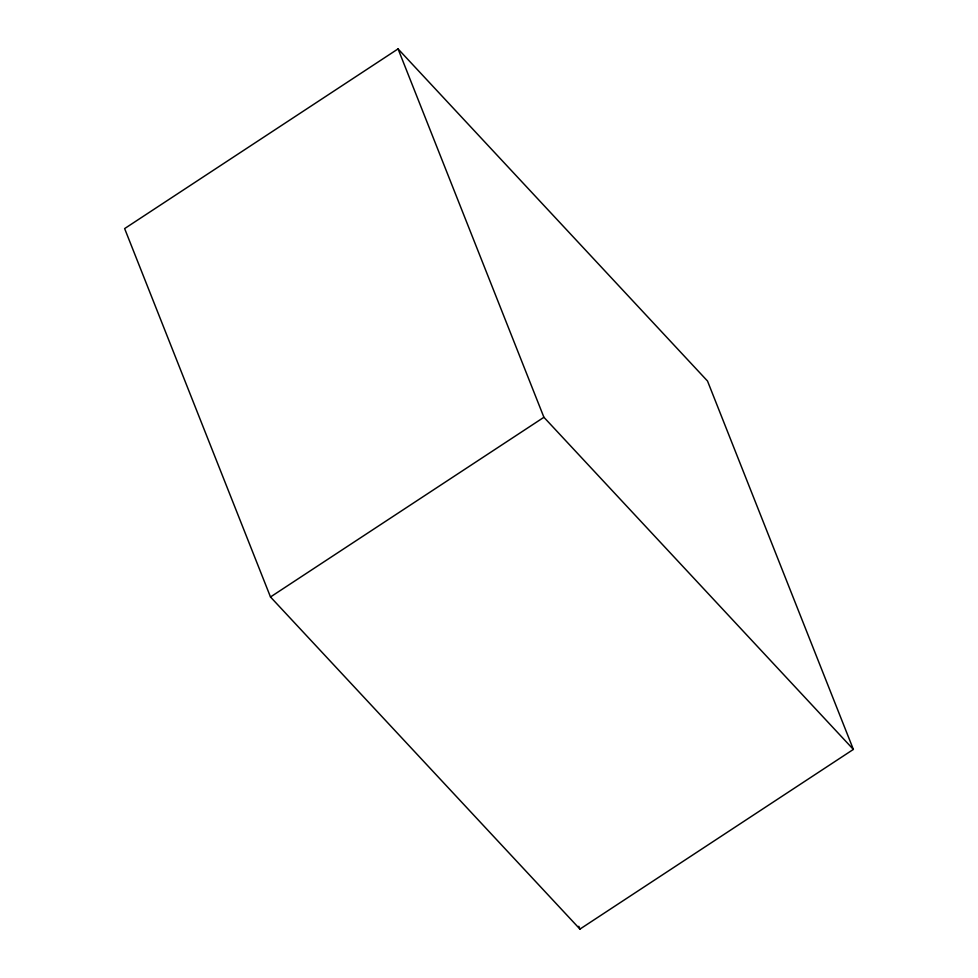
<?xml version="1.0" encoding="UTF-8"?>
<svg xmlns="http://www.w3.org/2000/svg" width="978" height="978" viewBox="0 0 978 978"><rect width="100%" height="100%" fill="white"/><g stroke="black" fill="none" stroke-linecap="round" stroke-linejoin="round"><path stroke-width="1.47" d="M398.058 48.9L124.634 228.583L270.49 596.971L579.942 929.1L853.366 749.417L707.51 381.029L398.058 48.9L543.915 417.288L853.366 749.417M270.49 596.971L543.915 417.288M578.817 926.264L579.942 929.1"/></g></svg>
